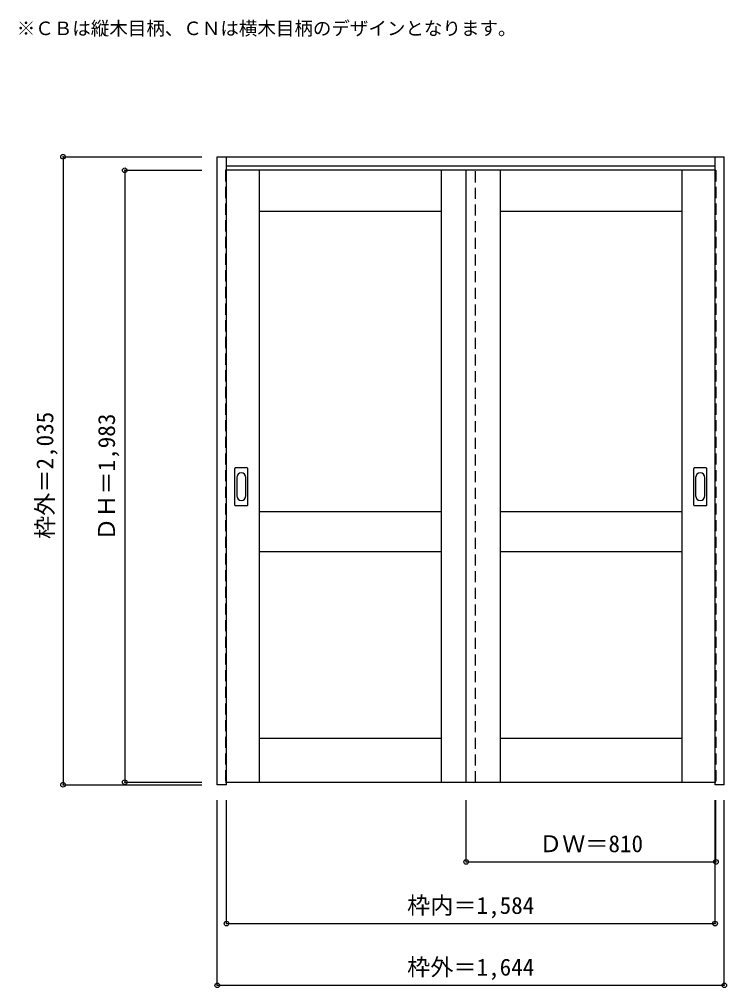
# Model space of a CAD drawing. Units: millimetres, scale not verified. Extents: x -1461 to 832, y -1883 to 1255.
import ezdxf
from ezdxf.enums import TextEntityAlignment as Align

# ---------------------------------------------------------------- set-up
doc = ezdxf.new("R2010")
doc.units = ezdxf.units.MM
doc.header["$LTSCALE"] = 30
doc.header["$PDMODE"] = 32
doc.header["$PDSIZE"] = 15
doc.linetypes.add('DASHED1', pattern=[1.8, 1.2, -0.6])
for name, color, linetype in [('0-0', 3, 'Continuous'), ('0-1_寸法', 7, 'Continuous'), ('0-2_文字', 7, 'Continuous')]:
    doc.layers.add(name, color=color, linetype=linetype)
doc.styles.add('ＭＳ ゴシック', font='')
doc.styles.get('ＭＳ ゴシック').set_extended_font_data('MS Gothic')

msp = doc.modelspace()

# ---------------------------------------------------------------- linework, layer by layer
at = {"layer": '0-0'}
for p, q in [((-819.01, -1225.84), (-819.01, 809.66)), ((-819.01, 809.66), (824.99, 809.66)), ((-789.01, -1225.84), (-789.01, 809.66)), ((794.99, -1216.8), (794.99, 809.66)), ((824.99, -1225.84), (824.99, 809.66)), ((-789.01, 779.66), (794.99, 779.66)), ((794.99, 765.66), (-789.01, 765.66)), ((-682.01, -1217.34), (-682.01, 768.66)), ((-92.01, -1217.34), (-92.01, 768.66)), ((-12.01, -1217.34), (-12.01, 765.66)), ((97.99, 768.66), (97.99, -1217.34)), ((687.99, -1217.34), (687.99, 768.66)), ((-682.01, 633.66), (-92.01, 633.66)), ((97.99, 633.66), (687.99, 633.66)), ((-762.01, -319.34), (-762.01, -200.34)), ((-721.51, -198.84), (-760.51, -198.84)), ((-720.01, -319.34), (-720.01, -200.34)), ((725.99, -319.34), (725.99, -200.34)), ((766.49, -198.84), (727.49, -198.84)), ((767.99, -319.34), (767.99, -200.34)), ((-760.51, -320.84), (-721.51, -320.84)), ((-92.01, -341.34), (-682.01, -341.34)), ((687.99, -341.34), (97.99, -341.34)), ((727.49, -320.84), (766.49, -320.84)), ((-92.01, -471.34), (-682.01, -471.34)), ((687.99, -471.34), (97.99, -471.34)), ((-92.01, -1076.34), (-682.01, -1076.34)), ((687.99, -1076.34), (97.99, -1076.34)), ((-789.01, -1217.34), (794.99, -1217.34)), ((794.99, -1217.13), (794.99, -1216.8)), ((-789.01, -1225.84), (-819.01, -1225.84))]:
    msp.add_line(p, q, dxfattribs=at)
at = {"layer": '0-0', "color": 4, "linetype": 'DASHED1'}
for p, q in [((-792.01, 765.66), (-792.01, -1217.34)), ((-789.01, 765.66), (-792.01, 765.66)), ((17.99, -1217.34), (17.99, 765.66)), ((794.99, 765.66), (797.99, 765.66)), ((-792.01, -1217.34), (-789.01, -1217.34))]:
    msp.add_line(p, q, dxfattribs=at)
at = {"layer": '0-0', "color": 7}
for p, q in [((-756.01, -230.24), (-756.01, -289.44)), ((-726.01, -289.44), (-726.01, -230.24)), ((731.99, -230.24), (731.99, -289.44)), ((761.99, -289.44), (761.99, -230.24))]:
    msp.add_line(p, q, dxfattribs=at)
at = {"layer": '0-0', "color": 4, "linetype": 'DASHED1'}
msp.add_lwpolyline([(797.99, 765.66), (797.99, -1217.34), (794.99, -1217.34)], dxfattribs=at)
at = {"layer": '0-0'}
msp.add_lwpolyline([(824.99, -1225.84), (794.99, -1225.84), (794.99, -1217.13)], dxfattribs=at)
for centre, start, end in [((-760.51, -200.34), 90, 180), ((-721.51, -200.34), 0, 90), ((727.49, -200.34), 90, 180), ((766.49, -200.34), 0, 90), ((-760.51, -319.34), 180, 270), ((-721.51, -319.34), 270, 0), ((727.49, -319.34), 180, 270), ((766.49, -319.34), 270, 0)]:
    msp.add_arc(centre, 1.5, start, end, dxfattribs=at)
at = {"layer": '0-0', "color": 7}
for centre, start, end in [((-741.01, -230.24), 0, 180), ((746.99, -230.24), 0, 180), ((-741.01, -289.44), 180, 0), ((746.99, -289.44), 180, 0)]:
    msp.add_arc(centre, 15, start, end, dxfattribs=at)
at = {"layer": '0-1_寸法', "color": 4}
for p, q in [((-1319.01, 809.66), (-1319.01, -1225.84)), ((-1319.01, 809.66), (-869.01, 809.66)), ((-1119.01, 765.66), (-869.01, 765.66)), ((-1119.01, 765.66), (-1119.01, -1217.34)), ((-1119.01, -1217.34), (-869.01, -1217.34)), ((-1319.01, -1225.84), (-869.01, -1225.84)), ((-819.01, -1875.84), (-819.01, -1275.84)), ((-789.01, -1675.84), (-789.01, -1275.84)), ((-12.01, -1475.84), (-12.01, -1275.84)), ((797.99, -1475.84), (797.99, -1275.84)), ((-12.01, -1475.84), (797.99, -1475.84))]:
    msp.add_line(p, q, dxfattribs=at)
for points in [[(-819.01, -1875.84), (824.99, -1875.84), (824.99, -1275.84)], [(-789.01, -1675.84), (794.99, -1675.84), (794.99, -1275.84)]]:
    msp.add_lwpolyline(points, dxfattribs=at)
at = {"layer": '0-1_寸法'}
for p in [(-1319.01, 809.66), (-1119.01, 765.66), (-1319.01, -1225.84), (-1119.01, -1217.34), (-12.01, -1475.84), (797.99, -1475.84), (-789.01, -1675.84), (794.99, -1675.84), (-819.01, -1875.84), (824.99, -1875.84)]:
    msp.add_point(p, dxfattribs=at)

# ---------------------------------------------------------------- texts
at = {"layer": '0-1_寸法', "style": 'ＭＳ ゴシック'}
for s, p in [('枠外＝2,035', (-1334.01, -429.09)), ('ＤＨ＝1,983', (-1134.01, -435.09))]:
    msp.add_text(s, height=54.99, rotation=90, dxfattribs=at).set_placement(p, align=Align.BOTTOM_LEFT)
for s, p in [('ＤＷ＝810', (224.24, -1460.84)), ('枠内＝1,584', (-203.26, -1660.84)), ('枠外＝1,644', (-203.26, -1860.84))]:
    msp.add_text(s, height=54.99, dxfattribs=at).set_placement(p, align=Align.BOTTOM_LEFT)
at = {"layer": '0-2_文字', "style": 'ＭＳ ゴシック'}
msp.add_text('※ＣＢは縦木目柄、ＣＮは横木目柄のデザインとなります。', height=43.99, dxfattribs=at).set_placement((-1469.01, 1190.54), align=Align.BOTTOM_LEFT)

doc.saveas('drawing.dxf')
